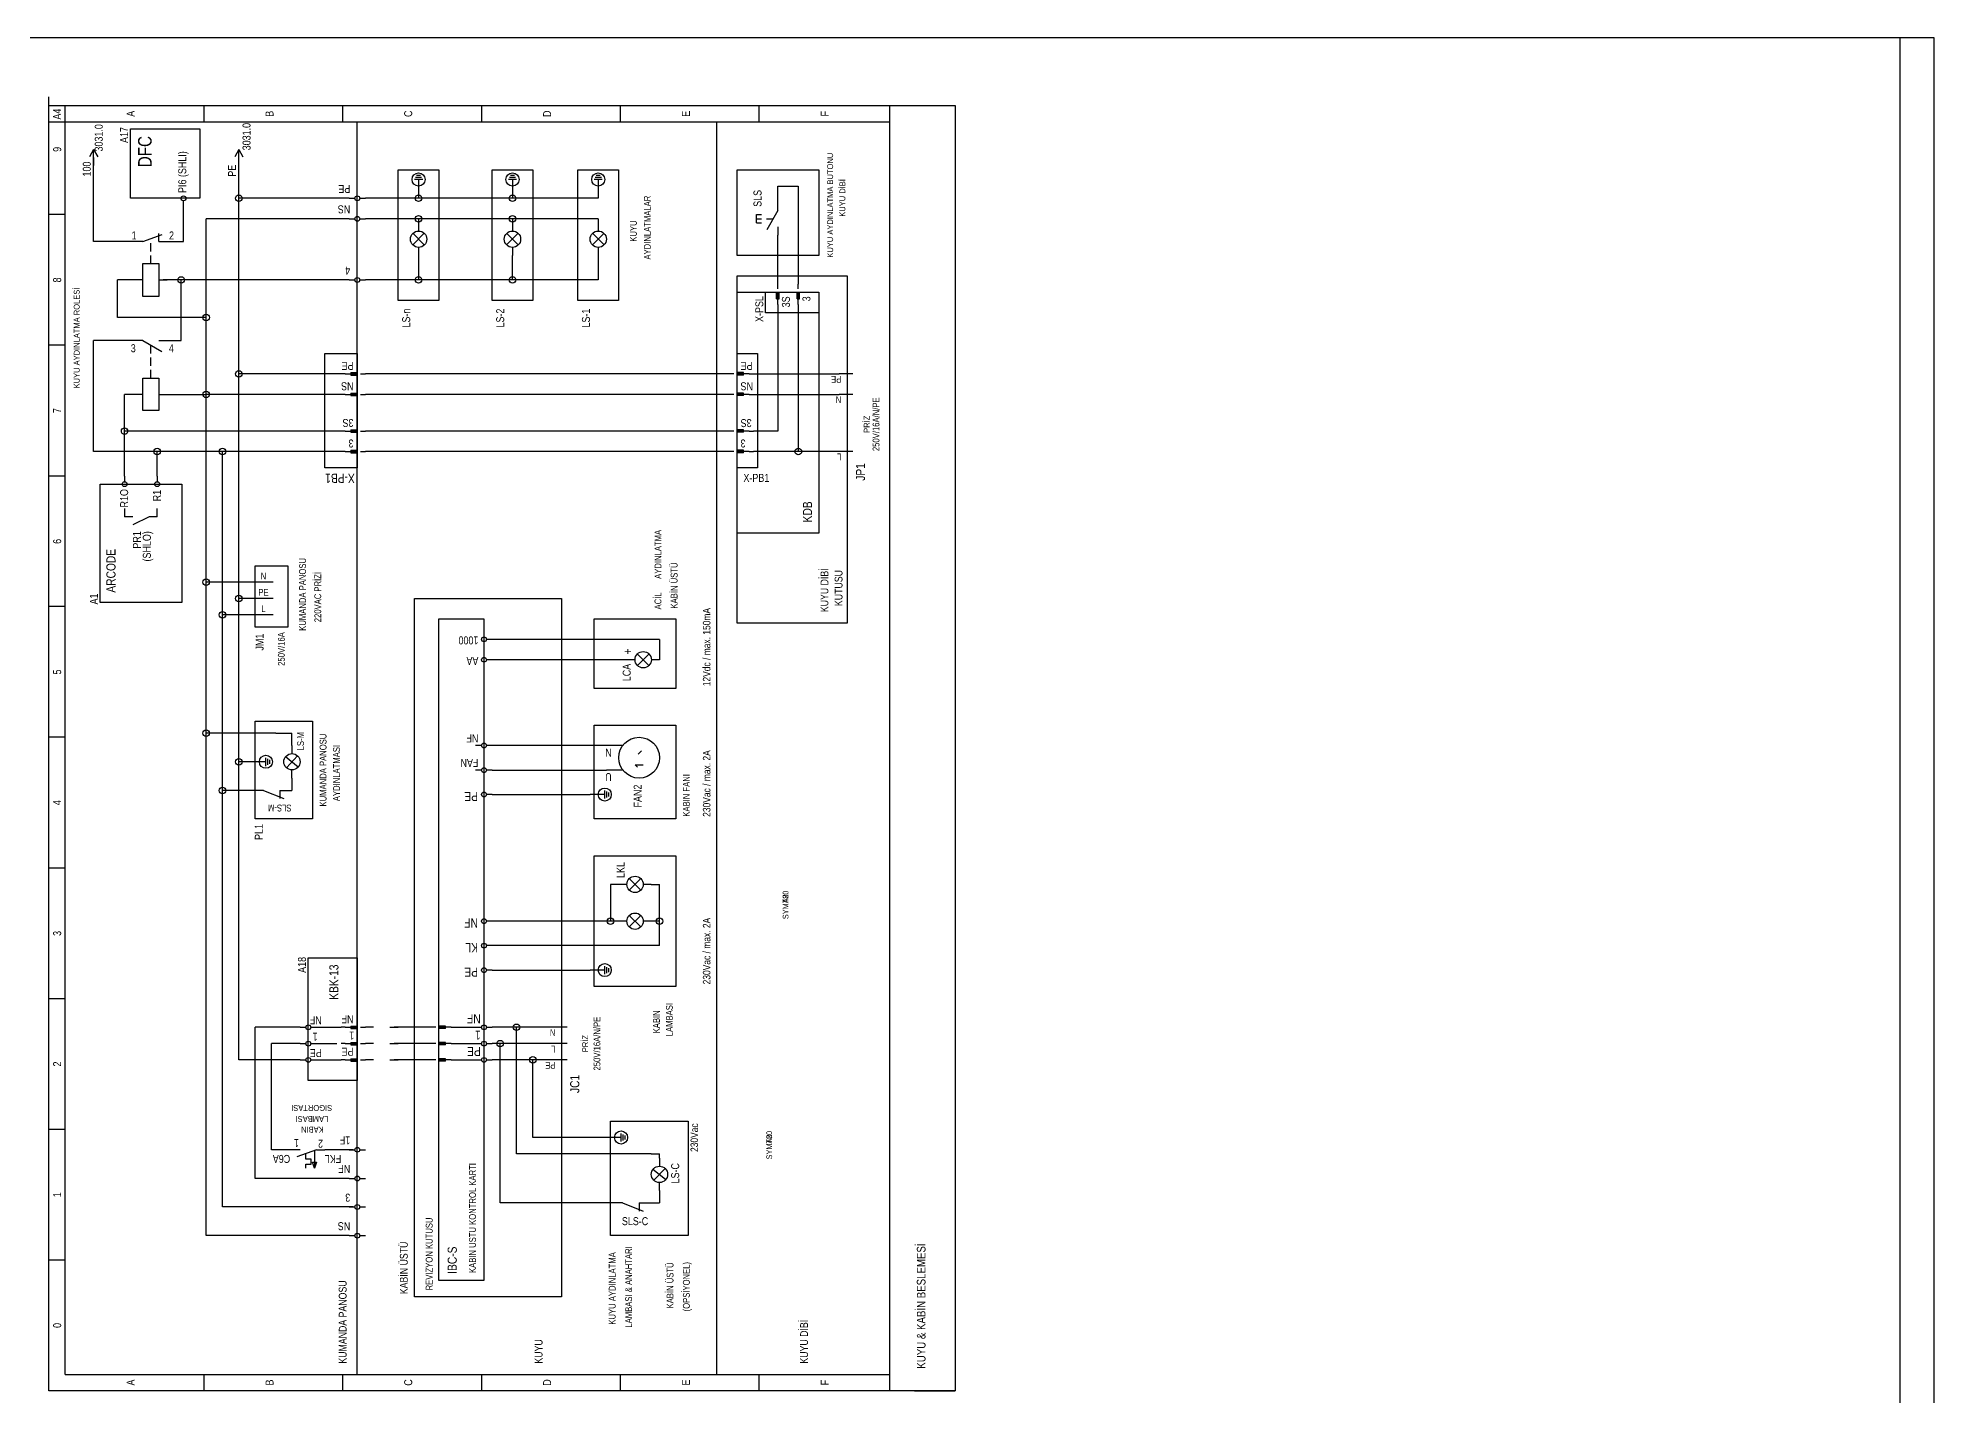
# Model space of a CAD drawing. Header units: centimetres. Extents: x 0 to 12606, y -30 to 2970.
# Drawn here: x 11210 to 12606, y 1971 to 2970 of the extents above; entities that cross this region are included whole.
import ezdxf
from ezdxf.enums import TextEntityAlignment as Align

# ---------------------------------------------------------------- set-up
doc = ezdxf.new("R2010")
doc.units = ezdxf.units.CM
for name, color, linetype in [('SCOTT-CERCEVE', 7, 'CONTINUOUS'), ('SCOTT-ELEKTRIK', 3, 'CONTINUOUS'), ('SCOTT-ELEKTRIK-YAZI', 4, 'CONTINUOUS')]:
    doc.layers.add(name, color=color, linetype=linetype)
doc.styles.get("Standard").update_dxf_attribs({"font": 'arial.ttf', "width": 0.8})

msp = doc.modelspace()

# ---------------------------------------------------------------- linework, layer by layer
at = {"layer": 'SCOTT-CERCEVE'}
for points in [[(0, 0), (12605.9, 0), (12605.9, 2970), (0, 2970)], [(100, 0), (12580.9, 0), (12580.9, 2970), (100, 2970)]]:
    msp.add_lwpolyline(points, close=True, dxfattribs=at)
at = {"layer": 'SCOTT-ELEKTRIK'}
for p, q in [((11218.2, 2920.2), (11218.2, 2926.6)), ((11218.2, 1974.4), (11218.2, 2920.2)), ((11218.2, 2920.2), (11885.3, 2920.2)), ((11230.2, 1986.5), (11230.2, 2920.2)), ((11332.4, 2920.2), (11332.4, 2908.2)), ((11434.5, 2920.2), (11434.5, 2908.2)), ((11536.7, 2920.2), (11536.7, 2908.2)), ((11638.9, 2908.2), (11638.9, 2920.2)), ((11741.1, 2908.2), (11741.1, 2920.2)), ((11837.2, 1974.4), (11837.2, 2920.2)), ((11885.3, 2920.2), (11885.3, 1974.4)), ((11218.2, 2908.2), (11837.2, 2908.2)), ((11278.3, 2903.1), (11329.4, 2903.1)), ((11278.3, 2852), (11278.3, 2903.1)), ((11329.4, 2903.1), (11329.4, 2852)), ((11445.3, 1986.5), (11445.3, 2908.2)), ((11709.8, 1986.5), (11709.8, 2908.2)), ((11251.2, 2888), (11248.2, 2882.6)), ((11251.2, 2888), (11254.2, 2882.6)), ((11251.2, 2876), (11251.2, 2888)), ((11251.2, 2882), (11251.2, 2876)), ((11251.2, 2820.1), (11251.2, 2876)), ((11358.1, 2888), (11355.1, 2882.6)), ((11358.1, 2852), (11358.1, 2888)), ((11358.1, 2888), (11361.1, 2882.6)), ((11475.3, 2776.8), (11475.3, 2873)), ((11475.3, 2873), (11505.4, 2873)), ((11493.4, 2865.8), (11487.4, 2865.8)), ((11492.6, 2867.3), (11488.1, 2867.3)), ((11491.9, 2868.8), (11488.9, 2868.8)), ((11490.4, 2865.8), (11490.4, 2855)), ((11505.4, 2873), (11505.4, 2776.8)), ((11544.5, 2776.8), (11544.5, 2873)), ((11544.5, 2873), (11574.5, 2873)), ((11562.5, 2865.8), (11556.5, 2865.8)), ((11561.7, 2867.3), (11557.2, 2867.3)), ((11561, 2868.8), (11558, 2868.8)), ((11559.5, 2865.8), (11559.5, 2855)), ((11574.5, 2873), (11574.5, 2776.8)), ((11607.6, 2776.8), (11607.6, 2873)), ((11607.6, 2873), (11637.6, 2873)), ((11625.6, 2865.8), (11619.6, 2865.8)), ((11624.9, 2867.3), (11620.3, 2867.3)), ((11624.1, 2868.8), (11621.1, 2868.8)), ((11622.6, 2865.8), (11622.6, 2855)), ((11637.6, 2873), (11637.6, 2776.8)), ((11724.8, 2809.9), (11724.8, 2873)), ((11724.8, 2873), (11784.9, 2873)), ((11784.9, 2873), (11784.9, 2809.9)), ((11329.4, 2852), (11278.3, 2852)), ((11317.3, 2846), (11317.3, 2850.2)), ((11439.3, 2852), (11358.1, 2852)), ((11358.1, 2722.7), (11358.1, 2852)), ((11439.3, 2852), (11443.5, 2852)), ((11447.1, 2852), (11451.3, 2852)), ((11490.4, 2852), (11451.3, 2852)), ((11490.4, 2855), (11490.4, 2852)), ((11559.5, 2852), (11490.4, 2852)), ((11559.5, 2855), (11559.5, 2852)), ((11622.6, 2852), (11559.5, 2852)), ((11622.6, 2855), (11622.6, 2852)), ((11754.8, 2861), (11769.9, 2861)), ((11754.8, 2849), (11754.8, 2861)), ((11754.8, 2843), (11754.8, 2849)), ((11769.9, 2861), (11769.9, 2788.9)), ((11230.2, 2840), (11218.2, 2840)), ((11317.3, 2820.1), (11317.3, 2846)), ((11334.1, 2707.7), (11334.1, 2836.9)), ((11439.3, 2836.9), (11334.1, 2836.9)), ((11439.3, 2836.9), (11443.5, 2836.9)), ((11447.1, 2836.9), (11451.3, 2836.9)), ((11490.4, 2836.9), (11451.3, 2836.9)), ((11490.4, 2836.9), (11490.4, 2833.9)), ((11559.5, 2836.9), (11490.4, 2836.9)), ((11490.4, 2833.9), (11490.4, 2827.9)), ((11559.5, 2836.9), (11559.5, 2833.9)), ((11622.6, 2836.9), (11559.5, 2836.9)), ((11559.5, 2833.9), (11559.5, 2827.9)), ((11622.6, 2836.9), (11622.6, 2833.9)), ((11622.6, 2833.9), (11622.6, 2827.9)), ((11739.2, 2833.9), (11739.2, 2840)), ((11739.2, 2840), (11742.8, 2840)), ((11739.2, 2836.9), (11742.8, 2836.9)), ((11739.2, 2833.9), (11742.8, 2833.9)), ((11746.4, 2836.9), (11751.4, 2836.9)), ((11754.8, 2843), (11746.6, 2828.7)), ((11284.3, 2820.1), (11251.2, 2820.1)), ((11287.3, 2820.1), (11281.3, 2820.1)), ((11287.3, 2820.1), (11301.7, 2825.3)), ((11293.3, 2821.9), (11293.3, 2822.2)), ((11299.3, 2820.1), (11299.3, 2826.1)), ((11299.3, 2820.1), (11305.3, 2820.1)), ((11305.3, 2820.1), (11317.3, 2820.1)), ((11494.6, 2817.7), (11486.1, 2826.2)), ((11494.6, 2826.2), (11486.1, 2817.7)), ((11563.7, 2817.7), (11555.2, 2826.2)), ((11563.7, 2826.2), (11555.2, 2817.7)), ((11626.9, 2817.7), (11618.4, 2826.2)), ((11626.9, 2826.2), (11618.4, 2817.7)), ((11754.8, 2830.9), (11754.8, 2824.9)), ((11754.8, 2788.9), (11754.8, 2824.9)), ((11293.3, 2812.9), (11293.3, 2818.9)), ((11293.3, 2803.9), (11293.3, 2809.9)), ((11490.4, 2815.9), (11490.4, 2809.9)), ((11490.4, 2809.9), (11490.4, 2791.9)), ((11559.5, 2815.9), (11559.5, 2809.9)), ((11559.5, 2791.9), (11559.5, 2809.9)), ((11622.6, 2815.9), (11622.6, 2809.9)), ((11622.6, 2809.9), (11622.6, 2791.9)), ((11784.9, 2809.9), (11724.8, 2809.9)), ((11268.7, 2764.3), (11268.7, 2791.9)), ((11281.3, 2791.9), (11268.7, 2791.9)), ((11287.3, 2791.9), (11281.3, 2791.9)), ((11287.3, 2803.9), (11299.3, 2803.9)), ((11287.3, 2779.8), (11287.3, 2803.9)), ((11299.3, 2803.9), (11299.3, 2779.8)), ((11299.3, 2791.9), (11305.3, 2791.9)), ((11434.5, 2791.9), (11302.3, 2791.9)), ((11315.6, 2747.4), (11315.6, 2791.9)), ((11439.3, 2791.9), (11409, 2791.9)), ((11439.3, 2791.9), (11443.5, 2791.9)), ((11447.1, 2791.9), (11451.3, 2791.9)), ((11490.4, 2791.9), (11451.3, 2791.9)), ((11559.5, 2791.9), (11490.4, 2791.9)), ((11622.6, 2791.9), (11559.5, 2791.9)), ((11724.8, 2794.9), (11805.9, 2794.9)), ((11724.8, 2782.9), (11724.8, 2794.9)), ((11805.9, 2794.9), (11805.9, 2539.4)), ((11299.3, 2779.8), (11287.3, 2779.8)), ((11724.8, 2605.5), (11724.8, 2782.9)), ((11724.8, 2782.9), (11784.9, 2782.9)), ((11745.8, 2782.9), (11784.9, 2782.9)), ((11745.8, 2767.8), (11745.8, 2782.9)), ((11753.9, 2782.9), (11755.7, 2782.9)), ((11753.9, 2778), (11753.9, 2782.9)), ((11753.9, 2778), (11755.7, 2778)), ((11754.2, 2778), (11754.2, 2782.9)), ((11754.5, 2778), (11754.5, 2782.9)), ((11754.8, 2785.3), (11754.8, 2788.9)), ((11754.8, 2773.8), (11754.8, 2782.9)), ((11755.1, 2778), (11755.1, 2782.9)), ((11755.4, 2778), (11755.4, 2782.9)), ((11755.7, 2778), (11755.7, 2782.9)), ((11769, 2782.9), (11770.8, 2782.9)), ((11769, 2778), (11769, 2782.9)), ((11769, 2778), (11770.8, 2778)), ((11769.3, 2778), (11769.3, 2782.9)), ((11769.6, 2778), (11769.6, 2782.9)), ((11769.9, 2785.3), (11769.9, 2788.9)), ((11769.9, 2773.8), (11769.9, 2782.9)), ((11770.2, 2778), (11770.2, 2782.9)), ((11770.5, 2778), (11770.5, 2782.9)), ((11770.8, 2778), (11770.8, 2782.9)), ((11784.9, 2782.9), (11784.9, 2767.8)), ((11784.9, 2782.9), (11784.9, 2605.5)), ((11334.1, 2764.3), (11268.7, 2764.3)), ((11505.4, 2776.8), (11475.3, 2776.8)), ((11574.5, 2776.8), (11544.5, 2776.8)), ((11637.6, 2776.8), (11607.6, 2776.8)), ((11784.9, 2767.8), (11745.8, 2767.8)), ((11754.8, 2773.8), (11754.8, 2770.8)), ((11754.8, 2770.8), (11754.8, 2680.7)), ((11769.9, 2773.8), (11769.9, 2770.8)), ((11769.9, 2770.8), (11769.9, 2665.6)), ((11230.2, 2743.8), (11218.2, 2743.8)), ((11251.2, 2665.6), (11251.2, 2747.4)), ((11284.3, 2747.4), (11251.2, 2747.4)), ((11287.3, 2747.4), (11281.3, 2747.4)), ((11287.3, 2747.4), (11301.5, 2739.2)), ((11293.3, 2737.8), (11293.3, 2743.8)), ((11293.3, 2737.8), (11293.3, 2739.5)), ((11299.3, 2747.4), (11305.3, 2747.4)), ((11305.3, 2747.4), (11315.6, 2747.4)), ((11421.3, 2653.6), (11421.3, 2737.8)), ((11421.3, 2737.8), (11445.3, 2737.8)), ((11445.3, 2737.8), (11445.3, 2653.6)), ((11724.8, 2653.6), (11724.8, 2737.8)), ((11724.8, 2737.8), (11739.8, 2737.8)), ((11739.8, 2737.8), (11739.8, 2653.6)), ((11293.3, 2728.8), (11293.3, 2734.8)), ((11293.3, 2719.7), (11293.3, 2725.8)), ((11433.3, 2722.7), (11358.1, 2722.7)), ((11358.1, 2557.5), (11358.1, 2722.7)), ((11436.3, 2722.7), (11433.3, 2722.7)), ((11436.3, 2722.7), (11445.3, 2722.7)), ((11440.5, 2723.7), (11445.3, 2723.7)), ((11440.5, 2723.7), (11440.5, 2721.8)), ((11440.5, 2723.3), (11445.3, 2723.3)), ((11440.5, 2723), (11445.3, 2723)), ((11440.5, 2722.4), (11445.3, 2722.4)), ((11440.5, 2722.1), (11445.3, 2722.1)), ((11440.5, 2721.8), (11445.3, 2721.8)), ((11445.3, 2723.7), (11445.3, 2721.8)), ((11447.7, 2722.7), (11451.3, 2722.7)), ((11718.8, 2722.7), (11451.3, 2722.7)), ((11722.4, 2722.7), (11718.8, 2722.7)), ((11724.8, 2721.8), (11724.8, 2723.7)), ((11729.6, 2723.7), (11724.8, 2723.7)), ((11729.6, 2723.3), (11724.8, 2723.3)), ((11729.6, 2723), (11724.8, 2723)), ((11733.8, 2722.7), (11724.8, 2722.7)), ((11729.6, 2722.4), (11724.8, 2722.4)), ((11729.6, 2722.1), (11724.8, 2722.1)), ((11729.6, 2721.8), (11724.8, 2721.8)), ((11729.6, 2721.8), (11729.6, 2723.7)), ((11733.8, 2722.7), (11736.8, 2722.7)), ((11736.8, 2722.7), (11799.9, 2722.7)), ((11810.1, 2722.7), (11799.9, 2722.7)), ((11274, 2680.7), (11274, 2707.7)), ((11287.3, 2707.7), (11274, 2707.7)), ((11287.3, 2719.7), (11299.3, 2719.7)), ((11287.3, 2695.7), (11287.3, 2719.7)), ((11299.3, 2719.7), (11299.3, 2695.7)), ((11299.3, 2707.7), (11334.1, 2707.7)), ((11334.1, 2569.5), (11334.1, 2707.7)), ((11433.3, 2707.7), (11334.1, 2707.7)), ((11436.3, 2707.7), (11433.3, 2707.7)), ((11436.3, 2707.7), (11445.3, 2707.7)), ((11440.5, 2708.6), (11445.3, 2708.6)), ((11440.5, 2708.6), (11440.5, 2706.8)), ((11440.5, 2708.3), (11445.3, 2708.3)), ((11440.5, 2708), (11445.3, 2708)), ((11445.3, 2708.6), (11445.3, 2706.8)), ((11447.7, 2707.7), (11451.3, 2707.7)), ((11718.8, 2707.7), (11451.3, 2707.7)), ((11722.4, 2707.7), (11718.8, 2707.7)), ((11724.8, 2706.8), (11724.8, 2708.6)), ((11729.6, 2708.6), (11724.8, 2708.6)), ((11729.6, 2708.3), (11724.8, 2708.3)), ((11729.6, 2708), (11724.8, 2708)), ((11733.8, 2707.7), (11724.8, 2707.7)), ((11729.6, 2706.8), (11729.6, 2708.6)), ((11733.8, 2707.7), (11736.8, 2707.7)), ((11736.8, 2707.7), (11799.9, 2707.7)), ((11810.1, 2707.7), (11799.9, 2707.7)), ((11299.3, 2695.7), (11287.3, 2695.7)), ((11440.5, 2707.4), (11445.3, 2707.4)), ((11440.5, 2707.1), (11445.3, 2707.1)), ((11440.5, 2706.8), (11445.3, 2706.8)), ((11729.6, 2707.4), (11724.8, 2707.4)), ((11729.6, 2707.1), (11724.8, 2707.1)), ((11729.6, 2706.8), (11724.8, 2706.8)), ((11433.3, 2680.7), (11274, 2680.7)), ((11274, 2647.6), (11274, 2680.7)), ((11436.3, 2680.7), (11433.3, 2680.7)), ((11436.3, 2680.7), (11445.3, 2680.7)), ((11440.5, 2681.6), (11445.3, 2681.6)), ((11440.5, 2681.6), (11440.5, 2679.8)), ((11440.5, 2681.3), (11445.3, 2681.3)), ((11440.5, 2681), (11445.3, 2681)), ((11440.5, 2680.4), (11445.3, 2680.4)), ((11440.5, 2680.1), (11445.3, 2680.1)), ((11440.5, 2679.8), (11445.3, 2679.8)), ((11445.3, 2681.6), (11445.3, 2679.8)), ((11447.7, 2680.7), (11451.3, 2680.7)), ((11718.8, 2680.7), (11451.3, 2680.7)), ((11722.4, 2680.7), (11718.8, 2680.7)), ((11724.8, 2679.8), (11724.8, 2681.6)), ((11729.6, 2681.6), (11724.8, 2681.6)), ((11729.6, 2681.3), (11724.8, 2681.3)), ((11729.6, 2681), (11724.8, 2681)), ((11733.8, 2680.7), (11724.8, 2680.7)), ((11729.6, 2680.4), (11724.8, 2680.4)), ((11729.6, 2680.1), (11724.8, 2680.1)), ((11729.6, 2679.8), (11724.8, 2679.8)), ((11729.6, 2679.8), (11729.6, 2681.6)), ((11733.8, 2680.7), (11736.8, 2680.7)), ((11754.8, 2680.7), (11736.8, 2680.7)), ((11440.5, 2666.6), (11445.3, 2666.6)), ((11440.5, 2666.6), (11440.5, 2664.7)), ((11440.5, 2666.3), (11445.3, 2666.3)), ((11440.5, 2665.9), (11445.3, 2665.9)), ((11445.3, 2666.6), (11445.3, 2664.7)), ((11724.8, 2664.7), (11724.8, 2666.6)), ((11729.6, 2666.6), (11724.8, 2666.6)), ((11729.6, 2666.3), (11724.8, 2666.3)), ((11729.6, 2665.9), (11724.8, 2665.9)), ((11729.6, 2664.7), (11729.6, 2666.6)), ((11298, 2665.6), (11251.2, 2665.6)), ((11298, 2647.6), (11298, 2665.6)), ((11346.1, 2665.6), (11298, 2665.6)), ((11346.1, 2545.4), (11346.1, 2665.6)), ((11433.3, 2665.6), (11346.1, 2665.6)), ((11445.3, 2653.6), (11421.3, 2653.6)), ((11436.3, 2665.6), (11433.3, 2665.6)), ((11436.3, 2665.6), (11445.3, 2665.6)), ((11440.5, 2665.3), (11445.3, 2665.3)), ((11440.5, 2665), (11445.3, 2665)), ((11440.5, 2664.7), (11445.3, 2664.7)), ((11447.7, 2665.6), (11451.3, 2665.6)), ((11718.8, 2665.6), (11451.3, 2665.6)), ((11722.4, 2665.6), (11718.8, 2665.6)), ((11733.8, 2665.6), (11724.8, 2665.6)), ((11729.6, 2665.3), (11724.8, 2665.3)), ((11729.6, 2665), (11724.8, 2665)), ((11729.6, 2664.7), (11724.8, 2664.7)), ((11739.8, 2653.6), (11724.8, 2653.6)), ((11733.8, 2665.6), (11736.8, 2665.6)), ((11769.9, 2665.6), (11736.8, 2665.6)), ((11799.9, 2665.6), (11769.9, 2665.6)), ((11810.1, 2665.6), (11799.9, 2665.6)), ((11230.2, 2647.6), (11218.2, 2647.6)), ((11256, 2554.5), (11256, 2641.6)), ((11256, 2641.6), (11316.1, 2641.6)), ((11274, 2647.6), (11274, 2643.4)), ((11298, 2647.6), (11298, 2643.4)), ((11316.1, 2641.6), (11316.1, 2554.5)), ((11274, 2623.6), (11274, 2617.6)), ((11280, 2617.6), (11274, 2617.6)), ((11292, 2617.6), (11280, 2611.6)), ((11298, 2617.6), (11292, 2617.6)), ((11298, 2617.6), (11298, 2623.6)), ((11784.9, 2605.5), (11724.8, 2605.5)), ((11724.8, 2539.4), (11724.8, 2605.5)), ((11370.2, 2569.5), (11334.1, 2569.5)), ((11334.1, 2458.3), (11334.1, 2569.5)), ((11370.2, 2581.5), (11394.2, 2581.5)), ((11370.2, 2536.4), (11370.2, 2581.5)), ((11373.2, 2569.5), (11370.2, 2569.5)), ((11383.4, 2569.5), (11373.2, 2569.5)), ((11394.2, 2581.5), (11394.2, 2536.4)), ((11316.1, 2554.5), (11256, 2554.5)), ((11370.2, 2557.5), (11358.1, 2557.5)), ((11358.1, 2437.3), (11358.1, 2557.5)), ((11373.2, 2557.5), (11370.2, 2557.5)), ((11383.4, 2557.5), (11373.2, 2557.5)), ((11487.4, 2043.6), (11487.4, 2557.5)), ((11487.4, 2557.5), (11595.6, 2557.5)), ((11595.6, 2557.5), (11595.6, 2043.6)), ((11230.2, 2551.5), (11218.2, 2551.5)), ((11370.2, 2545.4), (11346.1, 2545.4)), ((11346.1, 2416.2), (11346.1, 2545.4)), ((11373.2, 2545.4), (11370.2, 2545.4)), ((11383.4, 2545.4), (11373.2, 2545.4)), ((11505.4, 2055.6), (11505.4, 2542.4)), ((11505.4, 2542.4), (11538.5, 2542.4)), ((11538.5, 2542.4), (11538.5, 2055.6)), ((11619.6, 2491.3), (11619.6, 2542.4)), ((11619.6, 2542.4), (11679.7, 2542.4)), ((11679.7, 2542.4), (11679.7, 2491.3)), ((11394.2, 2536.4), (11370.2, 2536.4)), ((11544.5, 2527.4), (11540.3, 2527.4)), ((11667.7, 2527.4), (11544.5, 2527.4)), ((11667.7, 2527.4), (11667.7, 2512.4)), ((11805.9, 2539.4), (11724.8, 2539.4)), ((11544.5, 2512.4), (11540.3, 2512.4)), ((11643.6, 2512.4), (11544.5, 2512.4)), ((11649.7, 2512.4), (11643.6, 2512.4)), ((11651.4, 2508.1), (11659.9, 2516.6)), ((11659.9, 2508.1), (11651.4, 2516.6)), ((11667.7, 2512.4), (11661.7, 2512.4)), ((11679.7, 2491.3), (11619.6, 2491.3)), ((11370.2, 2458.3), (11334.1, 2458.3)), ((11334.1, 2088.6), (11334.1, 2458.3)), ((11370.2, 2395.2), (11370.2, 2467.3)), ((11370.2, 2467.3), (11412.2, 2467.3)), ((11370.4, 2458.3), (11370.2, 2458.3)), ((11385.2, 2458.3), (11370.2, 2458.3)), ((11385.2, 2458.3), (11397.2, 2458.3)), ((11397.2, 2449.3), (11397.2, 2458.3)), ((11412.2, 2467.3), (11412.2, 2395.2)), ((11619.6, 2395.2), (11619.6, 2464.3)), ((11619.6, 2464.3), (11679.7, 2464.3)), ((11679.7, 2464.3), (11679.7, 2395.2)), ((11230.2, 2455.3), (11218.2, 2455.3)), ((11397.2, 2449.3), (11397.2, 2443.3)), ((11536.7, 2449.3), (11532.4, 2449.3)), ((11544.5, 2449.3), (11540.3, 2449.3)), ((11628.6, 2449.3), (11544.5, 2449.3)), ((11640.5, 2449.3), (11628.6, 2449.3)), ((11652, 2442.8), (11654.5, 2445.3)), ((11370.2, 2437.3), (11358.1, 2437.3)), ((11358.1, 2217.9), (11358.1, 2437.3)), ((11370.4, 2437.3), (11370.2, 2437.3)), ((11378, 2437.3), (11370.2, 2437.3)), ((11378, 2434.2), (11378, 2440.3)), ((11379.5, 2435), (11379.5, 2439.5)), ((11381, 2435.7), (11381, 2438.8)), ((11401.8, 2433.4), (11392.4, 2440.9)), ((11401.3, 2441.6), (11393.1, 2432.9)), ((11397.2, 2425.2), (11397.2, 2431.2)), ((11536.7, 2431.2), (11532.4, 2431.2)), ((11544.5, 2431.2), (11540.3, 2431.2)), ((11544.5, 2431.2), (11628.6, 2431.2)), ((11640.5, 2431.2), (11628.6, 2431.2)), ((11651.6, 2433.4), (11649.9, 2435.1)), ((11649.9, 2435.1), (11655.8, 2435.1)), ((11370.2, 2416.2), (11346.1, 2416.2)), ((11346.1, 2109.7), (11346.1, 2416.2)), ((11376.2, 2416.2), (11370.2, 2416.2)), ((11370.4, 2416.2), (11370.2, 2416.2)), ((11376.2, 2416.2), (11391.2, 2410.2)), ((11388.2, 2416.2), (11388.2, 2410.2)), ((11388.2, 2416.2), (11391.2, 2416.2)), ((11391.2, 2416.2), (11397.2, 2416.2)), ((11397.2, 2425.2), (11397.2, 2416.2)), ((11627.4, 2410.2), (11627.4, 2416.2)), ((11628.9, 2411), (11628.9, 2415.5)), ((11630.4, 2411.7), (11630.4, 2414.7)), ((11544.5, 2413.2), (11540.3, 2413.2)), ((11544.5, 2413.2), (11616.6, 2413.2)), ((11627.4, 2413.2), (11616.6, 2413.2)), ((11412.2, 2395.2), (11370.2, 2395.2)), ((11679.7, 2395.2), (11619.6, 2395.2)), ((11230.2, 2359.1), (11218.2, 2359.1)), ((11619.6, 2272), (11619.6, 2368.1)), ((11619.6, 2368.1), (11679.7, 2368.1)), ((11679.7, 2368.1), (11679.7, 2272)), ((11637.6, 2347.1), (11631.6, 2347.1)), ((11631.6, 2347.1), (11631.6, 2320)), ((11643.6, 2347.1), (11637.6, 2347.1)), ((11645.4, 2342.8), (11653.9, 2351.3)), ((11653.9, 2342.8), (11645.4, 2351.3)), ((11661.7, 2347.1), (11655.7, 2347.1)), ((11661.7, 2347.1), (11667.7, 2347.1)), ((11667.7, 2320), (11667.7, 2347.1)), ((11544.5, 2320), (11540.3, 2320)), ((11631.6, 2320), (11544.5, 2320)), ((11637.6, 2320), (11631.6, 2320)), ((11643.6, 2320), (11637.6, 2320)), ((11645.4, 2315.8), (11653.9, 2324.3)), ((11653.9, 2315.8), (11645.4, 2324.3)), ((11661.7, 2320), (11655.7, 2320)), ((11667.7, 2320), (11661.7, 2320)), ((11667.7, 2302), (11667.7, 2320)), ((11409.2, 2202.8), (11409.2, 2293)), ((11409.2, 2293), (11445.3, 2293)), ((11445.3, 2293), (11445.3, 2202.8)), ((11544.5, 2302), (11540.3, 2302)), ((11667.7, 2302), (11544.5, 2302)), ((11544.5, 2284), (11540.3, 2284)), ((11544.5, 2284), (11616.6, 2284)), ((11627.4, 2284), (11616.6, 2284)), ((11627.4, 2281), (11627.4, 2287)), ((11628.9, 2281.7), (11628.9, 2286.2)), ((11630.4, 2282.5), (11630.4, 2285.5)), ((11230.2, 2262.9), (11218.2, 2262.9)), ((11679.7, 2272), (11619.6, 2272)), ((11403.2, 2241.9), (11370.2, 2241.9)), ((11370.2, 2130.7), (11370.2, 2241.9)), ((11403.2, 2241.9), (11407.4, 2241.9)), ((11411, 2241.9), (11415.2, 2241.9)), ((11415.2, 2241.9), (11433.3, 2241.9)), ((11436.3, 2241.9), (11433.3, 2241.9)), ((11436.3, 2241.9), (11445.3, 2241.9)), ((11440.5, 2242.8), (11445.3, 2242.8)), ((11440.5, 2242.8), (11440.5, 2241)), ((11440.5, 2242.5), (11445.3, 2242.5)), ((11440.5, 2242.2), (11445.3, 2242.2)), ((11440.5, 2241.6), (11445.3, 2241.6)), ((11440.5, 2241.3), (11445.3, 2241.3)), ((11440.5, 2241), (11445.3, 2241)), ((11445.3, 2242.8), (11445.3, 2241)), ((11447.7, 2241.9), (11451.3, 2241.9)), ((11457.3, 2241.9), (11451.3, 2241.9)), ((11469.3, 2241.9), (11475.3, 2241.9)), ((11475.3, 2241.9), (11472.3, 2241.9)), ((11499.4, 2241.9), (11475.3, 2241.9)), ((11503, 2241.9), (11499.4, 2241.9)), ((11505.4, 2241), (11505.4, 2242.8)), ((11510.2, 2242.8), (11505.4, 2242.8)), ((11510.2, 2242.5), (11505.4, 2242.5)), ((11510.2, 2242.2), (11505.4, 2242.2)), ((11514.4, 2241.9), (11505.4, 2241.9)), ((11510.2, 2241.6), (11505.4, 2241.6)), ((11510.2, 2241.3), (11505.4, 2241.3)), ((11510.2, 2241), (11505.4, 2241)), ((11510.2, 2241), (11510.2, 2242.8)), ((11514.4, 2241.9), (11517.4, 2241.9)), ((11517.4, 2241.9), (11532.4, 2241.9)), ((11532.4, 2241.9), (11536.7, 2241.9)), ((11540.3, 2241.9), (11544.5, 2241.9)), ((11562.5, 2241.9), (11544.5, 2241.9)), ((11562.5, 2148.7), (11562.5, 2241.9)), ((11589.5, 2241.9), (11562.5, 2241.9)), ((11599.8, 2241.9), (11589.5, 2241.9)), ((11403.2, 2229.9), (11382.2, 2229.9)), ((11382.2, 2151.8), (11382.2, 2229.9)), ((11403.2, 2229.9), (11407.4, 2229.9)), ((11411, 2229.9), (11415.2, 2229.9)), ((11415.2, 2229.9), (11430.3, 2229.9)), ((11436.3, 2229.9), (11433.3, 2229.9)), ((11436.3, 2229.9), (11445.3, 2229.9)), ((11440.5, 2230.8), (11445.3, 2230.8)), ((11440.5, 2230.8), (11440.5, 2229)), ((11440.5, 2230.5), (11445.3, 2230.5)), ((11440.5, 2230.2), (11445.3, 2230.2)), ((11440.5, 2229.6), (11445.3, 2229.6)), ((11440.5, 2229.3), (11445.3, 2229.3)), ((11440.5, 2229), (11445.3, 2229)), ((11445.3, 2230.8), (11445.3, 2229)), ((11447.7, 2229.9), (11451.3, 2229.9)), ((11457.3, 2229.9), (11451.3, 2229.9)), ((11469.3, 2229.9), (11475.3, 2229.9)), ((11475.3, 2229.9), (11472.3, 2229.9)), ((11499.4, 2229.9), (11475.3, 2229.9)), ((11503, 2229.9), (11499.4, 2229.9)), ((11505.4, 2229), (11505.4, 2230.8)), ((11510.2, 2230.8), (11505.4, 2230.8)), ((11510.2, 2230.5), (11505.4, 2230.5)), ((11510.2, 2230.2), (11505.4, 2230.2)), ((11514.4, 2229.9), (11505.4, 2229.9)), ((11510.2, 2229.6), (11505.4, 2229.6)), ((11510.2, 2229.3), (11505.4, 2229.3)), ((11510.2, 2229), (11505.4, 2229)), ((11510.2, 2229), (11510.2, 2230.8)), ((11514.4, 2229.9), (11517.4, 2229.9)), ((11517.4, 2229.9), (11532.4, 2229.9)), ((11532.4, 2229.9), (11536.7, 2229.9)), ((11540.3, 2229.9), (11544.5, 2229.9)), ((11550.5, 2229.9), (11544.5, 2229.9)), ((11550.5, 2112.7), (11550.5, 2229.9)), ((11589.5, 2229.9), (11550.5, 2229.9)), ((11599.8, 2229.9), (11589.5, 2229.9)), ((11403.2, 2217.9), (11358.1, 2217.9)), ((11403.2, 2217.9), (11407.4, 2217.9)), ((11411, 2217.9), (11415.2, 2217.9)), ((11415.2, 2217.9), (11433.3, 2217.9)), ((11436.3, 2217.9), (11433.3, 2217.9)), ((11436.3, 2217.9), (11445.3, 2217.9)), ((11440.5, 2218.8), (11445.3, 2218.8)), ((11440.5, 2218.8), (11440.5, 2217)), ((11440.5, 2218.5), (11445.3, 2218.5)), ((11440.5, 2218.2), (11445.3, 2218.2)), ((11440.5, 2217.6), (11445.3, 2217.6)), ((11440.5, 2217.3), (11445.3, 2217.3)), ((11440.5, 2217), (11445.3, 2217)), ((11445.3, 2218.8), (11445.3, 2217)), ((11447.7, 2217.9), (11451.3, 2217.9)), ((11457.3, 2217.9), (11451.3, 2217.9)), ((11469.3, 2217.9), (11475.3, 2217.9)), ((11475.3, 2217.9), (11472.3, 2217.9)), ((11499.4, 2217.9), (11475.3, 2217.9)), ((11503, 2217.9), (11499.4, 2217.9)), ((11505.4, 2217), (11505.4, 2218.8)), ((11510.2, 2218.8), (11505.4, 2218.8)), ((11510.2, 2218.5), (11505.4, 2218.5)), ((11510.2, 2218.2), (11505.4, 2218.2)), ((11514.4, 2217.9), (11505.4, 2217.9)), ((11510.2, 2217.6), (11505.4, 2217.6)), ((11510.2, 2217.3), (11505.4, 2217.3)), ((11510.2, 2217), (11505.4, 2217)), ((11510.2, 2217), (11510.2, 2218.8)), ((11514.4, 2217.9), (11517.4, 2217.9)), ((11517.4, 2217.9), (11532.4, 2217.9)), ((11532.4, 2217.9), (11536.7, 2217.9)), ((11540.3, 2217.9), (11544.5, 2217.9)), ((11574.5, 2217.9), (11544.5, 2217.9)), ((11574.5, 2160.8), (11574.5, 2217.9)), ((11589.5, 2217.9), (11574.5, 2217.9)), ((11599.8, 2217.9), (11589.5, 2217.9)), ((11445.3, 2202.8), (11409.2, 2202.8)), ((11230.2, 2166.8), (11218.2, 2166.8)), ((11631.6, 2088.6), (11631.6, 2172.8)), ((11631.6, 2172.8), (11688.7, 2172.8)), ((11639.4, 2157.8), (11639.4, 2163.8)), ((11688.7, 2172.8), (11688.7, 2088.6)), ((11397.2, 2151.8), (11382.2, 2151.8)), ((11403.2, 2151.8), (11397.2, 2151.8)), ((11415.2, 2151.8), (11400.8, 2146.5)), ((11413.8, 2151), (11413.8, 2138.3)), ((11415.2, 2151.8), (11421.3, 2151.8)), ((11439.3, 2151.8), (11421.3, 2151.8)), ((11439.3, 2151.8), (11443.5, 2151.8)), ((11442.3, 2151.8), (11439.3, 2151.8)), ((11447.1, 2151.8), (11451.3, 2151.8)), ((11631.6, 2160.8), (11574.5, 2160.8)), ((11639.4, 2160.8), (11631.6, 2160.8)), ((11631.9, 2160.8), (11631.6, 2160.8)), ((11640.9, 2158.5), (11640.9, 2163)), ((11642.4, 2159.3), (11642.4, 2162.3)), ((11407.5, 2144.9), (11407.5, 2148.9)), ((11411.2, 2144.9), (11407.5, 2144.9)), ((11407.5, 2141.3), (11411.2, 2141.3)), ((11407.5, 2138.3), (11407.5, 2141.3)), ((11411.2, 2141.3), (11411.2, 2144.9)), ((11413.8, 2138.3), (11412.4, 2142.6)), ((11412.4, 2142.6), (11415.2, 2142.6)), ((11413.8, 2138.3), (11415.2, 2142.6)), ((11631.6, 2148.7), (11562.5, 2148.7)), ((11631.9, 2148.7), (11631.6, 2148.7)), ((11661.7, 2148.7), (11631.6, 2148.7)), ((11661.7, 2148.7), (11667.7, 2148.7)), ((11672.2, 2129.9), (11662.9, 2137.3)), ((11671.8, 2138), (11663.6, 2129.4)), ((11667.7, 2145.7), (11667.7, 2148.7)), ((11667.7, 2145.7), (11667.7, 2139.7)), ((11439.3, 2130.7), (11370.2, 2130.7)), ((11439.3, 2130.7), (11443.5, 2130.7)), ((11447.1, 2130.7), (11451.3, 2130.7)), ((11667.7, 2121.7), (11667.7, 2127.7)), ((11667.7, 2121.7), (11667.7, 2112.7)), ((11439.3, 2109.7), (11346.1, 2109.7)), ((11439.3, 2109.7), (11443.5, 2109.7)), ((11442.3, 2109.7), (11439.3, 2109.7)), ((11447.1, 2109.7), (11451.3, 2109.7)), ((11631.6, 2112.7), (11550.5, 2112.7)), ((11640.6, 2112.7), (11631.6, 2112.7)), ((11631.9, 2112.7), (11631.6, 2112.7)), ((11640.6, 2112.7), (11655.7, 2106.7)), ((11652.7, 2112.7), (11652.7, 2106.7)), ((11652.7, 2112.7), (11655.7, 2112.7)), ((11655.7, 2112.7), (11667.7, 2112.7)), ((11439.3, 2088.6), (11334.1, 2088.6)), ((11439.3, 2088.6), (11443.5, 2088.6)), ((11447.1, 2088.6), (11451.3, 2088.6)), ((11688.7, 2088.6), (11631.6, 2088.6)), ((11230.2, 2070.6), (11218.2, 2070.6)), ((11538.5, 2055.6), (11505.4, 2055.6)), ((11595.6, 2043.6), (11487.4, 2043.6)), ((11230.2, 1986.5), (11837.2, 1986.5)), ((11332.4, 1986.5), (11332.4, 1974.4)), ((11434.5, 1986.5), (11434.5, 1974.4)), ((11536.7, 1986.5), (11536.7, 1974.4)), ((11638.9, 1974.4), (11638.9, 1986.5)), ((11741.1, 1974.4), (11741.1, 1986.5)), ((11837.2, 1974.4), (11837.2, 1986.5)), ((11885.3, 1974.4), (11218.2, 1974.4)), ((11855.3, 1974.4), (11885.3, 1974.4))]:
    msp.add_line(p, q, dxfattribs=at)
msp.add_lwpolyline([(11412.4, 2142.6), (11415.2, 2142.6), (11413.8, 2138.3), (11412.4, 2142.6)], dxfattribs=at)
for centre, radius in [((11490.4, 2865.8), 4.81), ((11559.5, 2865.8), 4.81), ((11622.6, 2865.8), 4.81), ((11317.3, 2852), 1.8), ((11358.1, 2852), 2.4), ((11445.3, 2852), 1.8), ((11490.4, 2852), 2.4), ((11559.5, 2852), 2.4), ((11445.3, 2836.9), 1.8), ((11490.4, 2836.9), 2.4), ((11559.5, 2836.9), 2.4), ((11490.4, 2821.9), 6.01), ((11559.5, 2821.9), 6.01), ((11622.6, 2821.9), 6.01), ((11315.6, 2791.9), 2.4), ((11445.3, 2791.9), 1.8), ((11490.4, 2791.9), 2.4), ((11559.5, 2791.9), 2.4), ((11334.1, 2764.3), 2.4), ((11358.1, 2722.7), 2.4), ((11334.1, 2707.7), 2.4), ((11274, 2680.7), 2.4), ((11298, 2665.6), 2.4), ((11346.1, 2665.6), 2.4), ((11769.9, 2665.6), 2.4), ((11274, 2641.6), 1.8), ((11298, 2641.6), 1.8), ((11334.1, 2569.5), 2.4), ((11358.1, 2557.5), 2.4), ((11346.1, 2545.4), 2.4), ((11538.5, 2527.4), 1.8), ((11538.5, 2512.4), 1.8), ((11655.7, 2512.4), 6.01), ((11334.1, 2458.3), 2.4), ((11397.2, 2437.3), 6.01), ((11538.5, 2449.3), 1.8), ((11652.7, 2440.3), 15), ((11358.1, 2437.3), 2.4), ((11378, 2437.3), 4.81), ((11538.5, 2431.2), 1.8), ((11346.1, 2416.2), 2.4), ((11538.5, 2413.2), 1.8), ((11627.4, 2413.2), 4.81), ((11649.7, 2347.1), 6.01), ((11538.5, 2320), 1.8), ((11631.6, 2320), 2.4), ((11649.7, 2320), 6.01), ((11667.7, 2320), 2.4), ((11538.5, 2302), 1.8), ((11538.5, 2284), 1.8), ((11627.4, 2284), 4.81), ((11409.2, 2241.9), 1.8), ((11538.5, 2241.9), 1.8), ((11562.5, 2241.9), 2.4), ((11409.2, 2229.9), 1.8), ((11409.2, 2217.9), 1.8), ((11538.5, 2229.9), 1.8), ((11538.5, 2217.9), 1.8), ((11550.5, 2229.9), 2.4), ((11574.5, 2217.9), 2.4), ((11639.4, 2160.8), 4.81), ((11445.3, 2151.8), 1.8), ((11667.7, 2133.7), 6.01), ((11445.3, 2130.7), 1.8), ((11445.3, 2109.7), 1.8), ((11445.3, 2088.6), 1.8)]:
    msp.add_circle(centre, radius, dxfattribs=at)

# ---------------------------------------------------------------- texts
at = {"layer": 'SCOTT-ELEKTRIK-YAZI', "width": 0.8}
for s, height, rotation, p in [('A4', 5.89, 90, (11227.3, 2909.9)), ('3031.0', 5.89, 90, (11257.9, 2886.4)), ('3031.0', 5.89, 90, (11366.7, 2887.3)), ('PI6 (SHLI)', 5.89, 90, (11319.4, 2855.9)), ('KUYU AYDINLATMA BUTONU', 4.328, 90, (11795.5, 2808.3)), ('PE', 5.89, 180, (11440.1, 2861.8)), ('KUYU DİBİ', 4.33, 90, (11804.5, 2838.4)), ('SLS', 5.89, 90, (11742.8, 2845.7)), ('NS', 5.89, 180, (11440.1, 2846.8)), ('4', 5.89, 180, (11440.1, 2801.7)), ('KUYU AYDINLATMA ROLESİ', 4.328, 90, (11240.9, 2712.1)), ('4', 5.89, 360, (11306.6, 2738.7)), ('PE', 5.89, 180, (11442.5, 2731.6)), ('NS', 5.89, 180, (11442.5, 2716.6)), ('PE', 5.05, 180, (11801.5, 2721.3)), ('N', 5.05, 180, (11801.5, 2706.3)), ('3S', 5.89, 180, (11442.5, 2689.6)), ('3', 5.89, 180, (11442.5, 2674.5)), ('L', 5.05, 180, (11801.5, 2664.2)), ('X-PB1', 6.73, 180, (11443.4, 2649.3)), ('KDB', 6.73, 90, (11780, 2613.5)), ('AYDINLATMA', 5.05, 90, (11669.1, 2571.9)), ('ARCODE', 6.73, 90, (11267.3, 2561.8)), ('KABİN ÜSTÜ', 5.05, 90, (11681, 2550.1)), ('KUYU DİBİ', 5.77, 90, (11792, 2547.4)), ('KUTUSU', 5.77, 90, (11802.4, 2551.9)), ('A1', 5.89, 90, (11254.3, 2553.1)), ('ACİL', 5.05, 90, (11669.1, 2549.4)), ('12Vdc / max. 150mA', 5.554, 90, (11705.2, 2492.9)), ('1000', 5.89, 180, (11534.4, 2529.6)), ('AA', 5.89, 180, (11534.4, 2514.5)), ('LS-M', 5.05, 90, (11406, 2445.7)), ('NF', 5.89, 180, (11534.4, 2457.4)), ('N', 5.89, 180, (11632.5, 2447)), ('230Vac / max. 2A', 5.554, 90, (11705.2, 2396.8)), ('FAN', 5.89, 180, (11534.4, 2439.4)), ('U', 5.89, 180, (11632.5, 2429)), ('PE', 6.73, 180, (11534.1, 2415.1)), ('KABIN FANI', 5.05, 90, (11690, 2396.9)), ('LKL', 5.89, 90, (11642, 2351.8)), ('SYMT80', 4.21, 90, (11762.6, 2321.5)), ('SYMA2', 4.21, 90, (11762.6, 2321.5)), ('NF', 6.73, 180, (11534.1, 2322)), ('230Vac / max. 2A', 5.554, 90, (11705.2, 2273.5)), ('KL', 6.73, 180, (11534.1, 2303.9)), ('PE', 6.73, 180, (11534.1, 2285.9)), ('NF', 5.89, 180, (11419.1, 2250)), ('NF', 5.89, 180, (11442.5, 2250.8)), ('NF', 6.73, 180, (11536.1, 2251.5)), ('1', 5.89, 180, (11416.1, 2237.9)), ('1', 5.89, 180, (11443.1, 2238.8)), ('1', 6.73, 180, (11536.1, 2239.5)), ('N', 5.05, 180, (11591.1, 2240.5)), ('PE', 5.89, 180, (11419.1, 2225.9)), ('PE', 5.89, 180, (11442.5, 2226.8)), ('PE', 6.73, 180, (11536.1, 2227.5)), ('L', 5.05, 180, (11591.1, 2228.4)), ('PE', 5.05, 180, (11591.1, 2216.4)), ('1', 5.89, 180, (11402.3, 2159.7)), ('1F', 5.89, 180, (11440.1, 2161.6)), ('SYMT80', 4.21, 90, (11750.6, 2144.7)), ('SYMA2', 4.21, 90, (11750.6, 2144.7)), ('C6A', 5.89, 180, (11395.9, 2148)), ('NF', 5.89, 180, (11440.1, 2140.6)), ('KABIN USTU KONTROL KARTI', 5.049, 90, (11532.6, 2061.1)), ('3', 5.89, 180, (11440.1, 2119.5)), ('NS', 5.89, 180, (11440.1, 2098.5)), ('REVIZYON KUTUSU', 5.049, 90, (11500.7, 2048.3)), ('KABİN ÜSTÜ', 5.77, 90, (11482.4, 2045.5)), ('IBC-S', 6.73, 90, (11518.5, 2060.5)), ('KUYU & KABİN BESLEMESİ', 6.369, 90, (11863.5, 1990.7)), ('KUMANDA PANOSU', 5.77, 90, (11437.4, 1994.4)), ('KUYU DİBİ', 5.77, 90, (11777, 1994.4)), ('KUYU', 5.77, 90, (11581.6, 1994.4))]:
    msp.add_text(s, height=height, rotation=rotation, dxfattribs=at).set_placement(p)
for s, height, rotation, p in [('A17', 5.89, 90, (11276.6, 2904.4)), ('DFC', 9.98, 90, (11293.9, 2897.8)), ('100', 5.89, 90, (11249.1, 2879)), ('PE', 5.89, 90, (11356, 2876.7)), ('X-PSL', 5.89, 90, (11744.1, 2780)), ('3S', 5.89, 90, (11763.7, 2779.8)), ('3', 5.89, 90, (11778.8, 2779.8)), ('LS-n', 5.89, 90, (11484.2, 2770.8)), ('LS-2', 5.89, 90, (11553.4, 2770.8)), ('LS-1', 5.89, 90, (11616.5, 2770.8)), ('3', 5.89, 360, (11282.2, 2738.7)), ('PE', 5.89, 180, (11727.4, 2731.6)), ('NS', 5.89, 180, (11727.4, 2716.6)), ('3S', 5.89, 180, (11727.5, 2689.5)), ('3', 5.89, 180, (11727.4, 2674.5)), ('R1O', 5.89, 90, (11276.6, 2638)), ('R1', 5.89, 90, (11300.7, 2637.4)), ('PR1', 5.89, 90, (11286, 2607)), ('(SHLO)', 5.89, 90, (11293.3, 2607)), ('JM1', 5.89, 90, (11376.3, 2531.6)), ('250V/16A', 5.05, 90, (11391.9, 2532.7)), ('LCA', 5.89, 90, (11646.5, 2509.4)), ('FAN2', 5.89, 90, (11654.6, 2420.5)), ('PL1', 5.89, 90, (11375.7, 2391.5)), ('A18', 5.89, 90, (11407.5, 2293.7)), ('KBK-13', 6.73, 90, (11431.4, 2288.1)), ('KABIN', 5.05, 90, (11668, 2254.4)), ('LAMBASI', 5.05, 90, (11677.5, 2259.8)), ('JC1', 6.73, 90, (11608.7, 2206.9)), ('230Vac', 5.55, 90, (11696.1, 2171.2)), ('2', 5.89, 180, (11416.4, 2159.2)), ('FKL', 5.89, 180, (11421.4, 2147.9)), ('LS-C', 5.89, 90, (11682.2, 2142)), ('LAMBASI & ANAHTARI', 5.049, 90, (11647.5, 2080.8)), ('KUYU AYDINLATMA', 5.049, 90, (11635.4, 2076.4)), ('KABİN ÜSTÜ', 5.05, 90, (11678, 2068.9)), ('(OPSİYONEL)', 5.049, 90, (11690, 2069.2))]:
    msp.add_text(s, height=height, rotation=rotation, dxfattribs=at).set_placement(p, align=Align.RIGHT)
for s, height, rotation, p in [('A', 5.89, 90, (11281.4, 2914.2)), ('B', 5.89, 90, (11383.6, 2914.2)), ('C', 5.89, 90, (11485.7, 2914.2)), ('D', 5.89, 90, (11587.9, 2914.2)), ('E', 5.89, 90, (11690.1, 2914.2)), ('F', 5.89, 90, (11792.3, 2914.2)), ('9', 5.89, 90, (11227.3, 2888)), ('AYDINLATMALAR', 5.049, 90, (11661.3, 2830.4)), ('KUYU', 5.05, 90, (11651, 2827.9)), ('8', 5.89, 90, (11227.3, 2791.9)), ('7', 5.89, 90, (11227.3, 2695.7)), ('250V/16A/N/PE', 5.049, 90, (11829.6, 2685.7)), ('PRİZ', 4.33, 90, (11822.4, 2685.7)), ('JP1', 6.73, 90, (11819, 2650.6)), ('6', 5.89, 90, (11227.3, 2599.5)), ('KUMANDA PANOSU', 5.049, 90, (11407.5, 2560.5)), ('N', 5.05, 360, (11376.2, 2571.5)), ('220VAC PRİZİ', 5.049, 90, (11418.7, 2558.5)), ('PE', 5.05, 360, (11376.2, 2559.5)), ('L', 5.05, 360, (11376.2, 2547.5)), ('+', 6.73, 90, (11647.7, 2518.4)), ('5', 5.89, 90, (11227.3, 2503.4)), ('KUMANDA PANOSU', 5.049, 90, (11422.6, 2431.2)), ('AYDINLATMASI', 5.049, 90, (11432.5, 2429)), ('4', 5.89, 90, (11227.3, 2407.2)), ('SLS-M', 5.05, 180, (11388.2, 2405.8)), ('3', 5.89, 90, (11227.3, 2311)), ('250V/16A/N/PE', 5.049, 90, (11624.2, 2229.9)), ('PRİZ', 4.33, 90, (11615.2, 2229.9)), ('2', 5.89, 90, (11227.3, 2214.9)), ('SIGORTASI', 4.33, 180, (11411.7, 2184.7)), ('LAMBASI', 4.33, 180, (11411.9, 2176.6)), ('KABIN', 4.33, 180, (11412.2, 2168.8)), ('1', 5.89, 90, (11227.3, 2118.7)), ('SLS-C', 5.89, 360, (11649.7, 2096.3)), ('0', 5.89, 90, (11227.3, 2022.5)), ('A', 5.89, 90, (11281.4, 1980.5)), ('B', 5.89, 90, (11383.6, 1980.5)), ('C', 5.89, 90, (11485.7, 1980.5)), ('D', 5.89, 90, (11587.9, 1980.5)), ('E', 5.89, 90, (11690.1, 1980.5)), ('F', 5.89, 90, (11792.3, 1980.5))]:
    msp.add_text(s, height=height, rotation=rotation, dxfattribs=at).set_placement(p, align=Align.CENTER)
msp.add_text('1', height=5.89, dxfattribs=at).set_placement((11282.8, 2821.7), align=Align.RIGHT)
for s, p in [('2', (11306.7, 2821.7)), ('X-PB1', (11729.5, 2643.3))]:
    msp.add_text(s, height=5.89, dxfattribs=at).set_placement(p)

doc.saveas('drawing.dxf')
